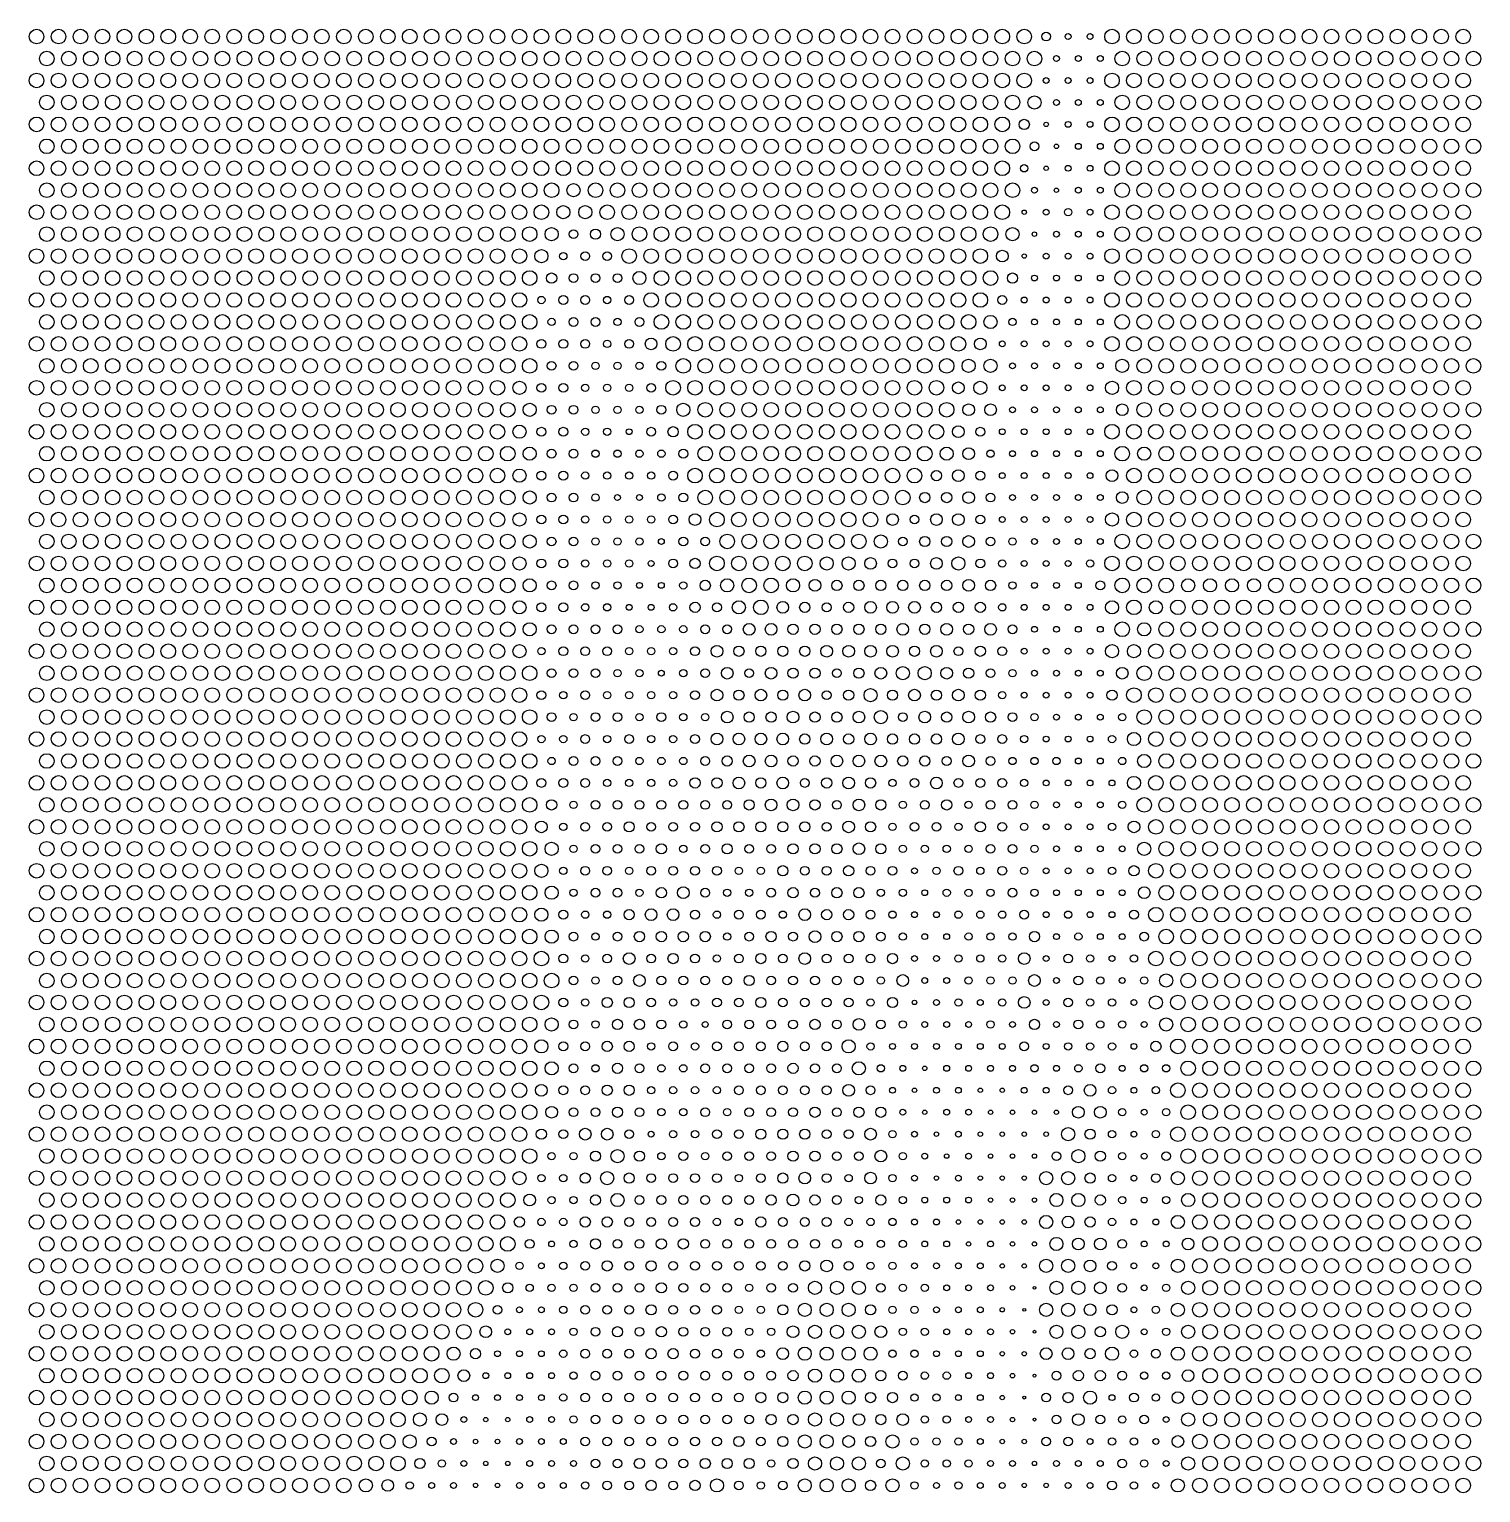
# Model space of a CAD drawing. Header units: metres. Extents: x -5 to 987, y -1985 to 5.
# Drawn here: x -5 to 987, y -995 to 5 of the extents above; entities that cross this region are included whole.
import ezdxf

# ---------------------------------------------------------------- set-up
doc = ezdxf.new("R2010")
doc.units = ezdxf.units.M
for name, color, linetype in [('HOLE_10', 166, 'Continuous'), ('HOLE_2', 21, 'Continuous'), ('HOLE_3', 252, 'Continuous'), ('HOLE_4', 64, 'Continuous'), ('HOLE_5', 27, 'Continuous'), ('HOLE_6', 72, 'Continuous'), ('HOLE_7', 156, 'Continuous'), ('HOLE_8', 198, 'Continuous'), ('HOLE_9', 198, 'Continuous')]:
    doc.layers.add(name, color=color, linetype=linetype)

msp = doc.modelspace()

# ---------------------------------------------------------------- linework, layer by layer
at = {"layer": 'HOLE_10'}
for centre in [(0, 0), (15, 0), (30, 0), (45, 0), (60, 0), (75, 0), (90, 0), (105, 0), (120, 0), (135, 0), (150, 0), (165, 0), (180, 0), (195, 0), (210, 0), (225, 0), (240, 0), (255, 0), (270, 0), (285, 0), (300, 0), (315, 0), (330, 0), (345, 0), (360, 0), (375, 0), (390, 0), (405, 0), (420, 0), (435, 0), (450, 0), (465, 0), (480, 0), (495, 0), (510, 0), (525, 0), (540, 0), (555, 0), (570, 0), (585, 0), (600, 0), (615, 0), (630, 0), (645, 0), (660, 0), (675, 0), (735, 0), (750, 0), (765, 0), (780, 0), (795, 0), (810, 0), (825, 0), (840, 0), (855, 0), (870, 0), (885, 0), (900, 0), (915, 0), (930, 0), (945, 0), (960, 0), (975, 0), (7, -15), (22, -15), (37, -15), (52, -15), (67, -15), (82, -15), (97, -15), (112, -15), (127, -15), (142, -15), (157, -15), (172, -15), (187, -15), (202, -15), (217, -15), (232, -15), (247, -15), (262, -15), (277, -15), (292, -15), (307, -15), (322, -15), (337, -15), (352, -15), (367, -15), (382, -15), (397, -15), (412, -15), (427, -15), (442, -15), (457, -15), (472, -15), (487, -15), (502, -15), (517, -15), (532, -15), (547, -15), (562, -15), (577, -15), (592, -15), (607, -15), (622, -15), (637, -15), (652, -15), (667, -15), (682, -15), (742, -15), (757, -15), (772, -15), (787, -15), (802, -15), (817, -15), (832, -15), (847, -15), (862, -15), (877, -15), (892, -15), (907, -15), (922, -15), (937, -15), (952, -15), (967, -15), (982, -15), (0, -30), (15, -30), (30, -30), (45, -30), (60, -30), (75, -30), (90, -30), (105, -30), (120, -30), (135, -30), (150, -30), (165, -30), (180, -30), (195, -30), (210, -30), (225, -30), (240, -30), (255, -30), (270, -30), (285, -30), (300, -30), (315, -30), (330, -30), (345, -30), (360, -30), (375, -30), (390, -30), (405, -30), (420, -30), (435, -30), (450, -30), (465, -30), (480, -30), (495, -30), (510, -30), (525, -30), (540, -30), (555, -30), (570, -30), (585, -30), (600, -30), (615, -30), (630, -30), (645, -30), (660, -30), (675, -30), (735, -30), (750, -30), (765, -30), (780, -30), (795, -30), (810, -30), (825, -30), (840, -30), (855, -30), (870, -30), (885, -30), (900, -30), (915, -30), (930, -30), (945, -30), (960, -30), (975, -30), (7, -45), (22, -45), (37, -45), (52, -45), (67, -45), (82, -45), (97, -45), (112, -45), (127, -45), (142, -45), (157, -45), (172, -45), (187, -45), (202, -45), (217, -45), (232, -45), (247, -45), (262, -45), (277, -45), (292, -45), (307, -45), (322, -45), (337, -45), (352, -45), (367, -45), (382, -45), (397, -45), (412, -45), (427, -45), (442, -45), (457, -45), (472, -45), (487, -45), (502, -45), (517, -45), (532, -45), (547, -45), (562, -45), (577, -45), (592, -45), (607, -45), (622, -45), (637, -45), (652, -45), (667, -45), (742, -45), (757, -45), (772, -45), (787, -45), (802, -45), (817, -45), (832, -45), (847, -45), (862, -45), (877, -45), (892, -45), (907, -45), (922, -45), (937, -45), (952, -45), (967, -45), (982, -45), (0, -60), (15, -60), (30, -60), (45, -60), (60, -60), (75, -60), (90, -60), (105, -60), (120, -60), (135, -60), (150, -60), (165, -60), (180, -60), (195, -60), (210, -60), (225, -60), (240, -60), (255, -60), (270, -60), (285, -60), (300, -60), (315, -60), (330, -60), (345, -60), (360, -60), (375, -60), (390, -60), (405, -60), (420, -60), (435, -60), (450, -60), (465, -60), (480, -60), (495, -60), (510, -60), (525, -60), (540, -60), (555, -60), (570, -60), (585, -60), (600, -60), (615, -60), (630, -60), (645, -60), (660, -60), (735, -60), (750, -60), (765, -60), (780, -60), (795, -60), (810, -60), (825, -60), (840, -60), (855, -60), (870, -60), (885, -60), (900, -60), (915, -60), (930, -60), (945, -60), (960, -60), (975, -60), (7, -75), (22, -75), (37, -75), (52, -75), (67, -75), (82, -75), (97, -75), (112, -75), (127, -75), (142, -75), (157, -75), (172, -75), (187, -75), (202, -75), (217, -75), (232, -75), (247, -75), (262, -75), (277, -75), (292, -75), (307, -75), (322, -75), (337, -75), (352, -75), (367, -75), (382, -75), (397, -75), (412, -75), (427, -75), (442, -75), (457, -75), (472, -75), (487, -75), (502, -75), (517, -75), (532, -75), (547, -75), (562, -75), (577, -75), (592, -75), (607, -75), (622, -75), (637, -75), (652, -75), (667, -75), (742, -75), (757, -75), (772, -75), (787, -75), (802, -75), (817, -75), (832, -75), (847, -75), (862, -75), (877, -75), (892, -75), (907, -75), (922, -75), (937, -75), (952, -75), (967, -75), (982, -75), (0, -90), (15, -90), (30, -90), (45, -90), (60, -90), (75, -90), (90, -90), (105, -90), (120, -90), (135, -90), (150, -90), (165, -90), (180, -90), (195, -90), (210, -90), (225, -90), (240, -90), (255, -90), (270, -90), (285, -90), (300, -90), (315, -90), (330, -90), (345, -90), (360, -90), (375, -90), (390, -90), (405, -90), (420, -90), (435, -90), (450, -90), (465, -90), (480, -90), (495, -90), (510, -90), (525, -90), (540, -90), (555, -90), (570, -90), (585, -90), (600, -90), (615, -90), (630, -90), (645, -90), (660, -90), (735, -90), (750, -90), (765, -90), (780, -90), (795, -90), (810, -90), (825, -90), (840, -90), (855, -90), (870, -90), (885, -90), (900, -90), (915, -90), (930, -90), (945, -90), (960, -90), (975, -90), (7, -105), (22, -105), (37, -105), (52, -105), (67, -105), (82, -105), (97, -105), (112, -105), (127, -105), (142, -105), (157, -105), (172, -105), (187, -105), (202, -105), (217, -105), (232, -105), (247, -105), (262, -105), (277, -105), (292, -105), (307, -105), (322, -105), (337, -105), (352, -105), (382, -105), (397, -105), (412, -105), (427, -105), (442, -105), (457, -105), (472, -105), (487, -105), (502, -105), (517, -105), (532, -105), (547, -105), (562, -105), (577, -105), (592, -105), (607, -105), (622, -105), (637, -105), (652, -105), (667, -105), (742, -105), (757, -105), (772, -105), (787, -105), (802, -105), (817, -105), (832, -105), (847, -105), (862, -105), (877, -105), (892, -105), (907, -105), (922, -105), (937, -105), (952, -105), (967, -105), (982, -105), (0, -120), (15, -120), (30, -120), (45, -120), (60, -120), (75, -120), (90, -120), (105, -120), (120, -120), (135, -120), (150, -120), (165, -120), (180, -120), (195, -120), (210, -120), (225, -120), (240, -120), (255, -120), (270, -120), (285, -120), (300, -120), (315, -120), (330, -120), (345, -120), (390, -120), (405, -120), (420, -120), (435, -120), (450, -120), (465, -120), (480, -120), (495, -120), (510, -120), (525, -120), (540, -120), (555, -120), (570, -120), (585, -120), (600, -120), (615, -120), (630, -120), (645, -120), (660, -120), (735, -120), (750, -120), (765, -120), (780, -120), (795, -120), (810, -120), (825, -120), (840, -120), (855, -120), (870, -120), (885, -120), (900, -120), (915, -120), (930, -120), (945, -120), (960, -120), (975, -120), (7, -135), (22, -135), (37, -135), (52, -135), (67, -135), (82, -135), (97, -135), (112, -135), (127, -135), (142, -135), (157, -135), (172, -135), (187, -135), (202, -135), (217, -135), (232, -135), (247, -135), (262, -135), (277, -135), (292, -135), (307, -135), (322, -135), (337, -135), (412, -135), (427, -135), (442, -135), (457, -135), (472, -135), (487, -135), (502, -135), (517, -135), (532, -135), (547, -135), (562, -135), (577, -135), (592, -135), (607, -135), (622, -135), (637, -135), (652, -135), (742, -135), (757, -135), (772, -135), (787, -135), (802, -135), (817, -135), (832, -135), (847, -135), (862, -135), (877, -135), (892, -135), (907, -135), (922, -135), (937, -135), (952, -135), (967, -135), (982, -135), (0, -150), (15, -150), (30, -150), (45, -150), (60, -150), (75, -150), (90, -150), (105, -150), (120, -150), (135, -150), (150, -150), (165, -150), (180, -150), (195, -150), (210, -150), (225, -150), (240, -150), (255, -150), (270, -150), (285, -150), (300, -150), (315, -150), (330, -150), (405, -150), (420, -150), (435, -150), (450, -150), (465, -150), (480, -150), (495, -150), (510, -150), (525, -150), (540, -150), (555, -150), (570, -150), (585, -150), (600, -150), (615, -150), (630, -150), (645, -150), (735, -150), (750, -150), (765, -150), (780, -150), (795, -150), (810, -150), (825, -150), (840, -150), (855, -150), (870, -150), (885, -150), (900, -150), (915, -150), (930, -150), (945, -150), (960, -150), (975, -150), (7, -165), (22, -165), (37, -165), (52, -165), (67, -165), (82, -165), (97, -165), (112, -165), (127, -165), (142, -165), (157, -165), (172, -165), (187, -165), (202, -165), (217, -165), (232, -165), (247, -165), (262, -165), (277, -165), (292, -165), (307, -165), (322, -165), (337, -165), (427, -165), (442, -165), (457, -165), (472, -165), (487, -165), (502, -165), (517, -165), (532, -165), (547, -165), (562, -165), (577, -165), (592, -165), (607, -165), (622, -165), (637, -165), (652, -165), (742, -165), (757, -165), (772, -165), (787, -165), (802, -165), (817, -165), (832, -165), (847, -165), (862, -165), (877, -165), (892, -165), (907, -165), (922, -165), (937, -165), (952, -165), (967, -165), (982, -165), (0, -180), (15, -180), (30, -180), (45, -180), (60, -180), (75, -180), (90, -180), (105, -180), (120, -180), (135, -180), (150, -180), (165, -180), (180, -180), (195, -180), (210, -180), (225, -180), (240, -180), (255, -180), (270, -180), (285, -180), (300, -180), (315, -180), (330, -180), (420, -180), (435, -180), (450, -180), (465, -180), (480, -180), (495, -180), (510, -180), (525, -180), (540, -180), (555, -180), (570, -180), (585, -180), (600, -180), (615, -180), (630, -180), (645, -180), (735, -180), (750, -180), (765, -180), (780, -180), (795, -180), (810, -180), (825, -180), (840, -180), (855, -180), (870, -180), (885, -180), (900, -180), (915, -180), (930, -180), (945, -180), (960, -180), (975, -180), (7, -195), (22, -195), (37, -195), (52, -195), (67, -195), (82, -195), (97, -195), (112, -195), (127, -195), (142, -195), (157, -195), (172, -195), (187, -195), (202, -195), (217, -195), (232, -195), (247, -195), (262, -195), (277, -195), (292, -195), (307, -195), (322, -195), (337, -195), (427, -195), (442, -195), (457, -195), (472, -195), (487, -195), (502, -195), (517, -195), (532, -195), (547, -195), (562, -195), (577, -195), (592, -195), (607, -195), (622, -195), (637, -195), (742, -195), (757, -195), (772, -195), (787, -195), (802, -195), (817, -195), (832, -195), (847, -195), (862, -195), (877, -195), (892, -195), (907, -195), (922, -195), (937, -195), (952, -195), (967, -195), (982, -195), (0, -210), (15, -210), (30, -210), (45, -210), (60, -210), (75, -210), (90, -210), (105, -210), (120, -210), (135, -210), (150, -210), (165, -210), (180, -210), (195, -210), (210, -210), (225, -210), (240, -210), (255, -210), (270, -210), (285, -210), (300, -210), (315, -210), (330, -210), (435, -210), (450, -210), (465, -210), (480, -210), (495, -210), (510, -210), (525, -210), (540, -210), (555, -210), (570, -210), (585, -210), (600, -210), (615, -210), (630, -210), (735, -210), (750, -210), (765, -210), (780, -210), (795, -210), (810, -210), (825, -210), (840, -210), (855, -210), (870, -210), (885, -210), (900, -210), (915, -210), (930, -210), (945, -210), (960, -210), (975, -210), (7, -225), (22, -225), (37, -225), (52, -225), (67, -225), (82, -225), (97, -225), (112, -225), (127, -225), (142, -225), (157, -225), (172, -225), (187, -225), (202, -225), (217, -225), (232, -225), (247, -225), (262, -225), (277, -225), (292, -225), (307, -225), (322, -225), (337, -225), (442, -225), (457, -225), (472, -225), (487, -225), (502, -225), (517, -225), (532, -225), (547, -225), (562, -225), (577, -225), (592, -225), (607, -225), (622, -225), (757, -225), (772, -225), (787, -225), (802, -225), (817, -225), (832, -225), (847, -225), (862, -225), (877, -225), (892, -225), (907, -225), (922, -225), (937, -225), (952, -225), (967, -225), (982, -225), (0, -240), (15, -240), (30, -240), (45, -240), (60, -240), (75, -240), (90, -240), (105, -240), (120, -240), (135, -240), (150, -240), (165, -240), (180, -240), (195, -240), (210, -240), (225, -240), (240, -240), (255, -240), (270, -240), (285, -240), (300, -240), (315, -240), (435, -240), (450, -240), (465, -240), (480, -240), (495, -240), (510, -240), (525, -240), (540, -240), (555, -240), (570, -240), (585, -240), (600, -240), (615, -240), (750, -240), (765, -240), (795, -240), (810, -240), (825, -240), (840, -240), (855, -240), (870, -240), (885, -240), (900, -240), (915, -240), (930, -240), (945, -240), (960, -240), (975, -240), (7, -255), (22, -255), (37, -255), (52, -255), (67, -255), (82, -255), (97, -255), (112, -255), (127, -255), (142, -255), (157, -255), (172, -255), (187, -255), (202, -255), (217, -255), (232, -255), (247, -255), (262, -255), (277, -255), (292, -255), (307, -255), (322, -255), (457, -255), (472, -255), (487, -255), (502, -255), (517, -255), (532, -255), (547, -255), (562, -255), (577, -255), (592, -255), (607, -255), (622, -255), (757, -255), (787, -255), (802, -255), (817, -255), (832, -255), (847, -255), (862, -255), (877, -255), (892, -255), (907, -255), (922, -255), (937, -255), (952, -255), (967, -255), (982, -255), (0, -270), (15, -270), (30, -270), (45, -270), (60, -270), (75, -270), (90, -270), (105, -270), (120, -270), (135, -270), (150, -270), (165, -270), (180, -270), (195, -270), (210, -270), (225, -270), (240, -270), (255, -270), (270, -270), (285, -270), (300, -270), (315, -270), (450, -270), (465, -270), (480, -270), (495, -270), (510, -270), (525, -270), (540, -270), (555, -270), (570, -270), (585, -270), (600, -270), (615, -270), (735, -270), (750, -270), (765, -270), (780, -270), (795, -270), (810, -270), (825, -270), (840, -270), (855, -270), (870, -270), (885, -270), (900, -270), (915, -270), (930, -270), (945, -270), (960, -270), (975, -270), (7, -285), (22, -285), (37, -285), (52, -285), (67, -285), (82, -285), (97, -285), (112, -285), (127, -285), (142, -285), (157, -285), (172, -285), (187, -285), (202, -285), (217, -285), (232, -285), (247, -285), (262, -285), (277, -285), (292, -285), (307, -285), (322, -285), (457, -285), (472, -285), (487, -285), (502, -285), (517, -285), (532, -285), (547, -285), (562, -285), (577, -285), (592, -285), (607, -285), (742, -285), (772, -285), (787, -285), (802, -285), (817, -285), (832, -285), (847, -285), (862, -285), (877, -285), (892, -285), (907, -285), (922, -285), (937, -285), (952, -285), (967, -285), (982, -285), (0, -300), (15, -300), (30, -300), (45, -300), (60, -300), (75, -300), (90, -300), (105, -300), (120, -300), (135, -300), (150, -300), (165, -300), (180, -300), (195, -300), (210, -300), (225, -300), (240, -300), (255, -300), (270, -300), (285, -300), (300, -300), (315, -300), (450, -300), (465, -300), (480, -300), (495, -300), (510, -300), (525, -300), (540, -300), (555, -300), (570, -300), (585, -300), (600, -300), (750, -300), (765, -300), (780, -300), (795, -300), (810, -300), (825, -300), (840, -300), (855, -300), (870, -300), (885, -300), (900, -300), (915, -300), (930, -300), (945, -300), (960, -300), (975, -300), (7, -315), (22, -315), (37, -315), (52, -315), (67, -315), (82, -315), (97, -315), (112, -315), (127, -315), (142, -315), (157, -315), (172, -315), (187, -315), (202, -315), (217, -315), (232, -315), (247, -315), (262, -315), (277, -315), (292, -315), (307, -315), (322, -315), (457, -315), (472, -315), (487, -315), (502, -315), (517, -315), (532, -315), (547, -315), (562, -315), (577, -315), (592, -315), (757, -315), (772, -315), (787, -315), (802, -315), (817, -315), (832, -315), (847, -315), (862, -315), (877, -315), (892, -315), (907, -315), (922, -315), (937, -315), (952, -315), (967, -315), (982, -315), (0, -330), (15, -330), (30, -330), (45, -330), (60, -330), (75, -330), (90, -330), (105, -330), (120, -330), (135, -330), (150, -330), (165, -330), (180, -330), (195, -330), (210, -330), (225, -330), (240, -330), (255, -330), (270, -330), (285, -330), (300, -330), (315, -330), (465, -330), (480, -330), (495, -330), (510, -330), (525, -330), (540, -330), (555, -330), (570, -330), (750, -330), (765, -330), (780, -330), (795, -330), (810, -330), (825, -330), (840, -330), (855, -330), (870, -330), (885, -330), (900, -330), (915, -330), (930, -330), (945, -330), (960, -330), (975, -330), (7, -345), (22, -345), (37, -345), (52, -345), (67, -345), (82, -345), (97, -345), (112, -345), (127, -345), (142, -345), (157, -345), (172, -345), (187, -345), (202, -345), (217, -345), (232, -345), (247, -345), (262, -345), (277, -345), (292, -345), (307, -345), (322, -345), (472, -345), (487, -345), (502, -345), (517, -345), (532, -345), (547, -345), (562, -345), (742, -345), (757, -345), (772, -345), (787, -345), (802, -345), (817, -345), (832, -345), (847, -345), (862, -345), (877, -345), (892, -345), (907, -345), (922, -345), (937, -345), (952, -345), (967, -345), (982, -345), (0, -360), (15, -360), (30, -360), (45, -360), (60, -360), (75, -360), (90, -360), (105, -360), (120, -360), (135, -360), (150, -360), (165, -360), (180, -360), (195, -360), (210, -360), (225, -360), (240, -360), (255, -360), (270, -360), (285, -360), (300, -360), (315, -360), (465, -360), (480, -360), (495, -360), (510, -360), (525, -360), (735, -360), (750, -360), (765, -360), (780, -360), (795, -360), (810, -360), (825, -360), (840, -360), (855, -360), (870, -360), (885, -360), (900, -360), (915, -360), (930, -360), (945, -360), (960, -360), (975, -360), (7, -375), (22, -375), (37, -375), (52, -375), (67, -375), (82, -375), (97, -375), (112, -375), (127, -375), (142, -375), (157, -375), (172, -375), (187, -375), (202, -375), (217, -375), (232, -375), (247, -375), (262, -375), (277, -375), (292, -375), (307, -375), (322, -375), (487, -375), (502, -375), (742, -375), (757, -375), (772, -375), (847, -375), (862, -375), (877, -375), (892, -375), (907, -375), (922, -375), (937, -375), (952, -375), (967, -375), (982, -375), (0, -390), (15, -390), (30, -390), (45, -390), (60, -390), (75, -390), (90, -390), (105, -390), (120, -390), (135, -390), (150, -390), (165, -390), (180, -390), (195, -390), (210, -390), (225, -390), (240, -390), (255, -390), (270, -390), (285, -390), (300, -390), (315, -390), (495, -390), (750, -390), (780, -390), (795, -390), (810, -390), (825, -390), (840, -390), (855, -390), (870, -390), (885, -390), (900, -390), (915, -390), (930, -390), (945, -390), (960, -390), (975, -390), (7, -405), (22, -405), (37, -405), (52, -405), (67, -405), (82, -405), (97, -405), (112, -405), (127, -405), (142, -405), (157, -405), (172, -405), (187, -405), (202, -405), (217, -405), (232, -405), (247, -405), (262, -405), (277, -405), (292, -405), (307, -405), (322, -405), (742, -405), (772, -405), (787, -405), (802, -405), (817, -405), (832, -405), (847, -405), (862, -405), (877, -405), (892, -405), (907, -405), (922, -405), (937, -405), (952, -405), (967, -405), (982, -405), (0, -420), (15, -420), (30, -420), (45, -420), (60, -420), (75, -420), (90, -420), (105, -420), (120, -420), (135, -420), (150, -420), (165, -420), (180, -420), (195, -420), (210, -420), (225, -420), (240, -420), (255, -420), (270, -420), (285, -420), (300, -420), (315, -420), (765, -420), (780, -420), (795, -420), (810, -420), (825, -420), (840, -420), (855, -420), (870, -420), (885, -420), (900, -420), (915, -420), (930, -420), (945, -420), (960, -420), (975, -420), (7, -435), (22, -435), (37, -435), (52, -435), (67, -435), (82, -435), (97, -435), (112, -435), (127, -435), (142, -435), (157, -435), (172, -435), (187, -435), (202, -435), (217, -435), (232, -435), (247, -435), (262, -435), (277, -435), (292, -435), (307, -435), (322, -435), (337, -435), (757, -435), (772, -435), (787, -435), (802, -435), (817, -435), (832, -435), (847, -435), (862, -435), (877, -435), (892, -435), (907, -435), (922, -435), (937, -435), (952, -435), (967, -435), (982, -435), (0, -450), (15, -450), (30, -450), (45, -450), (60, -450), (75, -450), (90, -450), (105, -450), (120, -450), (135, -450), (150, -450), (165, -450), (180, -450), (195, -450), (210, -450), (225, -450), (240, -450), (255, -450), (270, -450), (285, -450), (300, -450), (315, -450), (330, -450), (750, -450), (765, -450), (780, -450), (795, -450), (810, -450), (825, -450), (840, -450), (855, -450), (870, -450), (885, -450), (900, -450), (915, -450), (930, -450), (945, -450), (960, -450), (975, -450), (7, -465), (22, -465), (37, -465), (52, -465), (67, -465), (82, -465), (97, -465), (112, -465), (127, -465), (142, -465), (157, -465), (172, -465), (187, -465), (202, -465), (217, -465), (232, -465), (247, -465), (262, -465), (277, -465), (292, -465), (307, -465), (322, -465), (337, -465), (757, -465), (772, -465), (787, -465), (802, -465), (817, -465), (832, -465), (847, -465), (862, -465), (877, -465), (892, -465), (907, -465), (922, -465), (937, -465), (952, -465), (967, -465), (982, -465), (0, -480), (15, -480), (30, -480), (45, -480), (60, -480), (75, -480), (90, -480), (105, -480), (120, -480), (135, -480), (150, -480), (165, -480), (180, -480), (195, -480), (210, -480), (225, -480), (240, -480), (255, -480), (270, -480), (285, -480), (300, -480), (315, -480), (330, -480), (765, -480), (780, -480), (795, -480), (810, -480), (825, -480), (840, -480), (855, -480), (870, -480), (885, -480), (900, -480), (915, -480), (930, -480), (945, -480), (960, -480), (975, -480), (7, -495), (22, -495), (37, -495), (52, -495), (67, -495), (82, -495), (97, -495), (112, -495), (127, -495), (142, -495), (157, -495), (172, -495), (187, -495), (202, -495), (217, -495), (232, -495), (247, -495), (262, -495), (277, -495), (292, -495), (307, -495), (322, -495), (337, -495), (772, -495), (787, -495), (802, -495), (817, -495), (832, -495), (847, -495), (862, -495), (877, -495), (892, -495), (907, -495), (922, -495), (937, -495), (952, -495), (967, -495), (982, -495), (0, -510), (15, -510), (30, -510), (45, -510), (60, -510), (75, -510), (90, -510), (105, -510), (120, -510), (135, -510), (150, -510), (165, -510), (180, -510), (195, -510), (210, -510), (225, -510), (240, -510), (255, -510), (270, -510), (285, -510), (300, -510), (315, -510), (330, -510), (765, -510), (780, -510), (795, -510), (810, -510), (825, -510), (840, -510), (855, -510), (870, -510), (885, -510), (900, -510), (915, -510), (930, -510), (945, -510), (960, -510), (975, -510), (7, -525), (22, -525), (37, -525), (52, -525), (67, -525), (82, -525), (97, -525), (112, -525), (127, -525), (142, -525), (157, -525), (172, -525), (187, -525), (202, -525), (217, -525), (232, -525), (247, -525), (262, -525), (277, -525), (292, -525), (307, -525), (322, -525), (337, -525), (757, -525), (772, -525), (787, -525), (802, -525), (817, -525), (832, -525), (847, -525), (862, -525), (877, -525), (892, -525), (907, -525), (922, -525), (937, -525), (952, -525), (967, -525), (982, -525), (0, -540), (15, -540), (30, -540), (45, -540), (60, -540), (75, -540), (90, -540), (105, -540), (120, -540), (135, -540), (150, -540), (165, -540), (180, -540), (195, -540), (210, -540), (225, -540), (240, -540), (255, -540), (270, -540), (285, -540), (300, -540), (315, -540), (330, -540), (765, -540), (780, -540), (795, -540), (810, -540), (825, -540), (840, -540), (855, -540), (870, -540), (885, -540), (900, -540), (915, -540), (930, -540), (945, -540), (960, -540), (975, -540), (7, -555), (22, -555), (37, -555), (52, -555), (67, -555), (82, -555), (97, -555), (112, -555), (127, -555), (142, -555), (157, -555), (172, -555), (187, -555), (202, -555), (217, -555), (232, -555), (247, -555), (262, -555), (277, -555), (292, -555), (307, -555), (322, -555), (337, -555), (772, -555), (787, -555), (802, -555), (817, -555), (832, -555), (847, -555), (862, -555), (877, -555), (892, -555), (907, -555), (922, -555), (937, -555), (952, -555), (967, -555), (982, -555), (0, -570), (15, -570), (30, -570), (45, -570), (60, -570), (75, -570), (90, -570), (105, -570), (120, -570), (135, -570), (150, -570), (165, -570), (180, -570), (195, -570), (210, -570), (225, -570), (240, -570), (255, -570), (270, -570), (285, -570), (300, -570), (315, -570), (330, -570), (765, -570), (780, -570), (795, -570), (810, -570), (825, -570), (840, -570), (855, -570), (870, -570), (885, -570), (900, -570), (915, -570), (930, -570), (945, -570), (960, -570), (975, -570), (7, -585), (22, -585), (37, -585), (52, -585), (67, -585), (82, -585), (97, -585), (112, -585), (127, -585), (142, -585), (157, -585), (172, -585), (187, -585), (202, -585), (217, -585), (232, -585), (247, -585), (262, -585), (277, -585), (292, -585), (307, -585), (322, -585), (337, -585), (772, -585), (787, -585), (802, -585), (817, -585), (832, -585), (847, -585), (862, -585), (877, -585), (892, -585), (907, -585), (922, -585), (937, -585), (952, -585), (967, -585), (982, -585), (0, -600), (15, -600), (30, -600), (45, -600), (60, -600), (75, -600), (90, -600), (105, -600), (120, -600), (135, -600), (150, -600), (165, -600), (180, -600), (195, -600), (210, -600), (225, -600), (240, -600), (255, -600), (270, -600), (285, -600), (300, -600), (315, -600), (330, -600), (765, -600), (780, -600), (795, -600), (810, -600), (825, -600), (840, -600), (855, -600), (870, -600), (885, -600), (900, -600), (915, -600), (930, -600), (945, -600), (960, -600), (975, -600), (7, -615), (22, -615), (37, -615), (52, -615), (67, -615), (82, -615), (97, -615), (112, -615), (127, -615), (142, -615), (157, -615), (172, -615), (187, -615), (202, -615), (217, -615), (232, -615), (247, -615), (262, -615), (277, -615), (292, -615), (307, -615), (322, -615), (337, -615), (772, -615), (787, -615), (802, -615), (817, -615), (832, -615), (847, -615), (862, -615), (877, -615), (892, -615), (907, -615), (922, -615), (937, -615), (952, -615), (967, -615), (982, -615), (0, -630), (15, -630), (30, -630), (45, -630), (60, -630), (75, -630), (90, -630), (105, -630), (120, -630), (135, -630), (150, -630), (165, -630), (180, -630), (195, -630), (210, -630), (225, -630), (240, -630), (255, -630), (270, -630), (285, -630), (300, -630), (315, -630), (330, -630), (345, -630), (765, -630), (780, -630), (795, -630), (810, -630), (825, -630), (840, -630), (855, -630), (870, -630), (885, -630), (900, -630), (915, -630), (930, -630), (945, -630), (960, -630), (975, -630), (7, -645), (22, -645), (37, -645), (52, -645), (67, -645), (82, -645), (97, -645), (112, -645), (127, -645), (142, -645), (157, -645), (172, -645), (187, -645), (202, -645), (217, -645), (232, -645), (247, -645), (262, -645), (277, -645), (292, -645), (307, -645), (322, -645), (337, -645), (352, -645), (787, -645), (802, -645), (817, -645), (832, -645), (847, -645), (862, -645), (877, -645), (892, -645), (907, -645), (922, -645), (937, -645), (952, -645), (967, -645), (982, -645), (0, -660), (15, -660), (30, -660), (45, -660), (60, -660), (75, -660), (90, -660), (105, -660), (120, -660), (135, -660), (150, -660), (165, -660), (180, -660), (195, -660), (210, -660), (225, -660), (240, -660), (255, -660), (270, -660), (285, -660), (300, -660), (315, -660), (330, -660), (345, -660), (780, -660), (795, -660), (810, -660), (825, -660), (840, -660), (855, -660), (870, -660), (885, -660), (900, -660), (915, -660), (930, -660), (945, -660), (960, -660), (975, -660), (7, -675), (22, -675), (37, -675), (52, -675), (67, -675), (82, -675), (97, -675), (112, -675), (127, -675), (142, -675), (157, -675), (172, -675), (187, -675), (202, -675), (217, -675), (232, -675), (247, -675), (262, -675), (277, -675), (292, -675), (307, -675), (322, -675), (337, -675), (787, -675), (802, -675), (817, -675), (832, -675), (847, -675), (862, -675), (877, -675), (892, -675), (907, -675), (922, -675), (937, -675), (952, -675), (967, -675), (982, -675), (0, -690), (15, -690), (30, -690), (45, -690), (60, -690), (75, -690), (90, -690), (105, -690), (120, -690), (135, -690), (150, -690), (165, -690), (180, -690), (195, -690), (210, -690), (225, -690), (240, -690), (255, -690), (270, -690), (285, -690), (300, -690), (315, -690), (330, -690), (780, -690), (795, -690), (810, -690), (825, -690), (840, -690), (855, -690), (870, -690), (885, -690), (900, -690), (915, -690), (930, -690), (945, -690), (960, -690), (975, -690), (7, -705), (22, -705), (37, -705), (52, -705), (67, -705), (82, -705), (97, -705), (112, -705), (127, -705), (142, -705), (157, -705), (172, -705), (187, -705), (202, -705), (217, -705), (232, -705), (247, -705), (262, -705), (277, -705), (292, -705), (307, -705), (322, -705), (337, -705), (787, -705), (802, -705), (817, -705), (832, -705), (847, -705), (862, -705), (877, -705), (892, -705), (907, -705), (922, -705), (937, -705), (952, -705), (967, -705), (982, -705), (0, -720), (15, -720), (30, -720), (45, -720), (60, -720), (75, -720), (90, -720), (105, -720), (120, -720), (135, -720), (150, -720), (165, -720), (180, -720), (195, -720), (210, -720), (225, -720), (240, -720), (255, -720), (270, -720), (285, -720), (300, -720), (315, -720), (330, -720), (780, -720), (795, -720), (810, -720), (825, -720), (840, -720), (855, -720), (870, -720), (885, -720), (900, -720), (915, -720), (930, -720), (945, -720), (960, -720), (975, -720), (7, -735), (22, -735), (37, -735), (52, -735), (67, -735), (82, -735), (97, -735), (112, -735), (127, -735), (142, -735), (157, -735), (172, -735), (187, -735), (202, -735), (217, -735), (232, -735), (247, -735), (262, -735), (277, -735), (292, -735), (307, -735), (322, -735), (337, -735), (787, -735), (802, -735), (817, -735), (832, -735), (847, -735), (862, -735), (877, -735), (892, -735), (907, -735), (922, -735), (937, -735), (952, -735), (967, -735), (982, -735), (0, -750), (15, -750), (30, -750), (45, -750), (60, -750), (75, -750), (90, -750), (105, -750), (120, -750), (135, -750), (150, -750), (165, -750), (180, -750), (195, -750), (210, -750), (225, -750), (240, -750), (255, -750), (270, -750), (285, -750), (300, -750), (315, -750), (330, -750), (780, -750), (795, -750), (810, -750), (825, -750), (840, -750), (855, -750), (870, -750), (885, -750), (900, -750), (915, -750), (930, -750), (945, -750), (960, -750), (975, -750), (7, -765), (22, -765), (37, -765), (52, -765), (67, -765), (82, -765), (97, -765), (112, -765), (127, -765), (142, -765), (157, -765), (172, -765), (187, -765), (202, -765), (217, -765), (232, -765), (247, -765), (262, -765), (277, -765), (292, -765), (307, -765), (322, -765), (337, -765), (787, -765), (802, -765), (817, -765), (832, -765), (847, -765), (862, -765), (877, -765), (892, -765), (907, -765), (922, -765), (937, -765), (952, -765), (967, -765), (982, -765), (0, -780), (15, -780), (30, -780), (45, -780), (60, -780), (75, -780), (90, -780), (105, -780), (120, -780), (135, -780), (150, -780), (165, -780), (180, -780), (195, -780), (210, -780), (225, -780), (240, -780), (255, -780), (270, -780), (285, -780), (300, -780), (315, -780), (795, -780), (810, -780), (825, -780), (840, -780), (855, -780), (870, -780), (885, -780), (900, -780), (915, -780), (930, -780), (945, -780), (960, -780), (975, -780), (7, -795), (22, -795), (37, -795), (52, -795), (67, -795), (82, -795), (97, -795), (112, -795), (127, -795), (142, -795), (157, -795), (172, -795), (187, -795), (202, -795), (217, -795), (232, -795), (247, -795), (262, -795), (277, -795), (292, -795), (307, -795), (322, -795), (802, -795), (817, -795), (832, -795), (847, -795), (862, -795), (877, -795), (892, -795), (907, -795), (922, -795), (937, -795), (952, -795), (967, -795), (982, -795), (0, -810), (15, -810), (30, -810), (45, -810), (60, -810), (75, -810), (90, -810), (105, -810), (120, -810), (135, -810), (150, -810), (165, -810), (180, -810), (195, -810), (210, -810), (225, -810), (240, -810), (255, -810), (270, -810), (285, -810), (300, -810), (315, -810), (795, -810), (810, -810), (825, -810), (840, -810), (855, -810), (870, -810), (885, -810), (900, -810), (915, -810), (930, -810), (945, -810), (960, -810), (975, -810), (7, -825), (22, -825), (37, -825), (52, -825), (67, -825), (82, -825), (97, -825), (112, -825), (127, -825), (142, -825), (157, -825), (172, -825), (187, -825), (202, -825), (217, -825), (232, -825), (247, -825), (262, -825), (277, -825), (292, -825), (307, -825), (322, -825), (802, -825), (817, -825), (832, -825), (847, -825), (862, -825), (877, -825), (892, -825), (907, -825), (922, -825), (937, -825), (952, -825), (967, -825), (982, -825), (0, -840), (15, -840), (30, -840), (45, -840), (60, -840), (75, -840), (90, -840), (105, -840), (120, -840), (135, -840), (150, -840), (165, -840), (180, -840), (195, -840), (210, -840), (225, -840), (240, -840), (255, -840), (270, -840), (285, -840), (300, -840), (795, -840), (810, -840), (825, -840), (840, -840), (855, -840), (870, -840), (885, -840), (900, -840), (915, -840), (930, -840), (945, -840), (960, -840), (975, -840), (7, -855), (22, -855), (37, -855), (52, -855), (67, -855), (82, -855), (97, -855), (112, -855), (127, -855), (142, -855), (157, -855), (172, -855), (187, -855), (202, -855), (217, -855), (232, -855), (247, -855), (262, -855), (277, -855), (292, -855), (307, -855), (802, -855), (817, -855), (832, -855), (847, -855), (862, -855), (877, -855), (892, -855), (907, -855), (922, -855), (937, -855), (952, -855), (967, -855), (982, -855), (0, -870), (15, -870), (30, -870), (45, -870), (60, -870), (75, -870), (90, -870), (105, -870), (120, -870), (135, -870), (150, -870), (165, -870), (180, -870), (195, -870), (210, -870), (225, -870), (240, -870), (255, -870), (270, -870), (285, -870), (300, -870), (795, -870), (810, -870), (825, -870), (840, -870), (855, -870), (870, -870), (885, -870), (900, -870), (915, -870), (930, -870), (945, -870), (960, -870), (975, -870), (7, -885), (22, -885), (37, -885), (52, -885), (67, -885), (82, -885), (97, -885), (112, -885), (127, -885), (142, -885), (157, -885), (172, -885), (187, -885), (202, -885), (217, -885), (232, -885), (247, -885), (262, -885), (277, -885), (292, -885), (802, -885), (817, -885), (832, -885), (847, -885), (862, -885), (877, -885), (892, -885), (907, -885), (922, -885), (937, -885), (952, -885), (967, -885), (982, -885), (0, -900), (15, -900), (30, -900), (45, -900), (60, -900), (75, -900), (90, -900), (105, -900), (120, -900), (135, -900), (150, -900), (165, -900), (180, -900), (195, -900), (210, -900), (225, -900), (240, -900), (255, -900), (270, -900), (795, -900), (810, -900), (825, -900), (840, -900), (855, -900), (870, -900), (885, -900), (900, -900), (915, -900), (930, -900), (945, -900), (960, -900), (975, -900), (7, -915), (22, -915), (37, -915), (52, -915), (67, -915), (82, -915), (97, -915), (112, -915), (127, -915), (142, -915), (157, -915), (172, -915), (187, -915), (202, -915), (217, -915), (232, -915), (247, -915), (262, -915), (277, -915), (802, -915), (817, -915), (832, -915), (847, -915), (862, -915), (877, -915), (892, -915), (907, -915), (922, -915), (937, -915), (952, -915), (967, -915), (982, -915), (0, -930), (15, -930), (30, -930), (45, -930), (60, -930), (75, -930), (90, -930), (105, -930), (120, -930), (135, -930), (150, -930), (165, -930), (180, -930), (195, -930), (210, -930), (225, -930), (240, -930), (255, -930), (795, -930), (810, -930), (825, -930), (840, -930), (855, -930), (870, -930), (885, -930), (900, -930), (915, -930), (930, -930), (945, -930), (960, -930), (975, -930), (7, -945), (22, -945), (37, -945), (52, -945), (67, -945), (82, -945), (97, -945), (112, -945), (127, -945), (142, -945), (157, -945), (172, -945), (187, -945), (202, -945), (217, -945), (232, -945), (247, -945), (817, -945), (832, -945), (847, -945), (862, -945), (877, -945), (892, -945), (907, -945), (922, -945), (937, -945), (952, -945), (967, -945), (982, -945), (0, -960), (15, -960), (30, -960), (45, -960), (60, -960), (75, -960), (90, -960), (105, -960), (120, -960), (135, -960), (150, -960), (165, -960), (180, -960), (195, -960), (210, -960), (225, -960), (240, -960), (795, -960), (810, -960), (825, -960), (840, -960), (855, -960), (870, -960), (885, -960), (900, -960), (915, -960), (930, -960), (945, -960), (960, -960), (975, -960), (7, -975), (22, -975), (37, -975), (52, -975), (67, -975), (82, -975), (97, -975), (112, -975), (127, -975), (142, -975), (157, -975), (172, -975), (187, -975), (202, -975), (217, -975), (232, -975), (247, -975), (802, -975), (817, -975), (832, -975), (847, -975), (862, -975), (877, -975), (892, -975), (907, -975), (922, -975), (937, -975), (952, -975), (967, -975), (982, -975), (0, -990), (15, -990), (30, -990), (45, -990), (60, -990), (75, -990), (90, -990), (105, -990), (120, -990), (135, -990), (150, -990), (165, -990), (180, -990), (195, -990), (210, -990), (795, -990), (810, -990), (825, -990), (840, -990), (855, -990), (870, -990), (885, -990), (900, -990), (915, -990), (930, -990), (945, -990), (960, -990), (975, -990)]:
    msp.add_circle(centre, 5, dxfattribs=at)
at = {"layer": 'HOLE_2'}
for centre in [(682, -855), (675, -870), (682, -885), (682, -915), (675, -930), (682, -945)]:
    msp.add_circle(centre, 1, dxfattribs=at)
at = {"layer": 'HOLE_3'}
for centre in [(690, -60), (697, -75), (690, -90), (697, -105), (675, -120), (682, -135), (675, -150), (600, -660), (607, -705), (600, -720), (645, -720), (660, -720), (607, -735), (652, -735), (667, -735), (682, -735), (697, -735), (615, -750), (645, -750), (660, -750), (675, -750), (690, -750), (622, -765), (652, -765), (667, -765), (682, -765), (615, -780), (645, -780), (660, -780), (675, -780), (652, -795), (667, -795), (682, -795), (630, -810), (645, -810), (660, -810), (675, -810), (637, -825), (667, -825), (682, -825), (660, -840), (675, -840), (667, -855), (660, -870), (667, -885), (660, -900), (675, -900), (667, -915), (660, -930), (307, -945), (322, -945), (667, -945), (300, -960), (315, -960), (660, -960), (675, -960), (307, -975), (322, -975), (682, -975), (300, -990), (315, -990), (675, -990), (690, -990)]:
    msp.add_circle(centre, 1.5, dxfattribs=at)
at = {"layer": 'HOLE_4'}
for centre in [(705, 0), (720, 0), (697, -15), (712, -15), (727, -15), (690, -30), (705, -30), (720, -30), (697, -45), (712, -45), (727, -45), (705, -60), (720, -60), (712, -75), (727, -75), (705, -90), (720, -90), (682, -105), (712, -105), (727, -105), (690, -120), (720, -120), (697, -135), (712, -135), (727, -135), (690, -150), (705, -150), (720, -150), (682, -165), (697, -165), (712, -165), (727, -165), (675, -180), (690, -180), (705, -180), (720, -180), (682, -195), (697, -195), (712, -195), (727, -195), (660, -210), (675, -210), (690, -210), (705, -210), (720, -210), (667, -225), (682, -225), (697, -225), (712, -225), (727, -225), (660, -240), (675, -240), (690, -240), (705, -240), (720, -240), (667, -255), (682, -255), (697, -255), (712, -255), (727, -255), (405, -270), (660, -270), (675, -270), (690, -270), (705, -270), (720, -270), (667, -285), (682, -285), (697, -285), (712, -285), (727, -285), (660, -300), (675, -300), (690, -300), (705, -300), (720, -300), (397, -315), (412, -315), (667, -315), (682, -315), (697, -315), (712, -315), (727, -315), (660, -330), (675, -330), (690, -330), (705, -330), (720, -330), (427, -345), (682, -345), (697, -345), (712, -345), (727, -345), (420, -360), (675, -360), (690, -360), (705, -360), (412, -375), (427, -375), (682, -375), (697, -375), (712, -375), (405, -390), (420, -390), (675, -390), (690, -390), (705, -390), (720, -390), (682, -405), (697, -405), (712, -405), (727, -405), (675, -420), (690, -420), (705, -420), (720, -420), (427, -435), (682, -435), (697, -435), (712, -435), (727, -435), (675, -450), (690, -450), (705, -450), (720, -450), (697, -465), (712, -465), (727, -465), (690, -480), (705, -480), (720, -480), (712, -495), (727, -495), (690, -510), (705, -510), (720, -510), (735, -510), (697, -525), (712, -525), (727, -525), (690, -540), (705, -540), (720, -540), (697, -555), (712, -555), (727, -555), (742, -555), (600, -570), (690, -570), (705, -570), (720, -570), (607, -585), (697, -585), (712, -585), (727, -585), (742, -585), (600, -600), (615, -600), (690, -600), (720, -600), (735, -600), (607, -615), (622, -615), (697, -615), (727, -615), (742, -615), (600, -630), (615, -630), (690, -630), (735, -630), (607, -645), (622, -645), (697, -645), (742, -645), (615, -660), (645, -660), (690, -660), (750, -660), (457, -675), (607, -675), (622, -675), (637, -675), (667, -675), (697, -675), (757, -675), (585, -690), (600, -690), (615, -690), (630, -690), (645, -690), (660, -690), (690, -690), (750, -690), (592, -705), (622, -705), (637, -705), (652, -705), (667, -705), (697, -705), (742, -705), (585, -720), (615, -720), (630, -720), (675, -720), (690, -720), (750, -720), (592, -735), (622, -735), (637, -735), (757, -735), (420, -750), (600, -750), (630, -750), (750, -750), (607, -765), (637, -765), (757, -765), (600, -780), (630, -780), (750, -780), (607, -795), (622, -795), (637, -795), (757, -795), (600, -810), (615, -810), (750, -810), (765, -810), (352, -825), (607, -825), (622, -825), (652, -825), (757, -825), (772, -825), (345, -840), (600, -840), (615, -840), (630, -840), (645, -840), (750, -840), (765, -840), (622, -855), (637, -855), (652, -855), (757, -855), (330, -870), (345, -870), (615, -870), (630, -870), (645, -870), (750, -870), (322, -885), (337, -885), (352, -885), (622, -885), (637, -885), (652, -885), (757, -885), (315, -900), (330, -900), (345, -900), (615, -900), (630, -900), (645, -900), (307, -915), (322, -915), (337, -915), (352, -915), (637, -915), (652, -915), (300, -930), (315, -930), (330, -930), (345, -930), (630, -930), (645, -930), (735, -930), (292, -945), (337, -945), (352, -945), (637, -945), (652, -945), (772, -945), (285, -960), (330, -960), (345, -960), (360, -960), (645, -960), (720, -960), (765, -960), (292, -975), (337, -975), (352, -975), (367, -975), (652, -975), (667, -975), (697, -975), (712, -975), (727, -975), (772, -975), (270, -990), (285, -990), (330, -990), (345, -990), (360, -990), (615, -990), (645, -990), (660, -990), (705, -990), (720, -990), (765, -990)]:
    msp.add_circle(centre, 2, dxfattribs=at)
at = {"layer": 'HOLE_5'}
for centre in [(675, -90), (705, -120), (360, -150), (345, -180), (390, -180), (352, -195), (397, -195), (667, -195), (390, -210), (382, -225), (397, -225), (412, -225), (375, -240), (390, -240), (405, -240), (382, -255), (397, -255), (412, -255), (375, -270), (390, -270), (382, -285), (397, -285), (412, -285), (427, -285), (652, -285), (375, -300), (390, -300), (405, -300), (420, -300), (382, -315), (427, -315), (375, -330), (390, -330), (405, -330), (420, -330), (382, -345), (397, -345), (412, -345), (667, -345), (375, -360), (390, -360), (405, -360), (660, -360), (720, -360), (382, -375), (397, -375), (442, -375), (667, -375), (375, -390), (390, -390), (435, -390), (660, -390), (412, -405), (427, -405), (442, -405), (345, -420), (405, -420), (420, -420), (435, -420), (397, -435), (412, -435), (442, -435), (667, -435), (360, -450), (390, -450), (405, -450), (420, -450), (435, -450), (660, -450), (367, -465), (412, -465), (442, -465), (457, -465), (682, -465), (742, -465), (345, -480), (360, -480), (390, -480), (420, -480), (435, -480), (675, -480), (735, -480), (352, -495), (412, -495), (427, -495), (442, -495), (667, -495), (682, -495), (697, -495), (742, -495), (390, -510), (405, -510), (420, -510), (435, -510), (585, -510), (675, -510), (367, -525), (592, -525), (637, -525), (682, -525), (742, -525), (360, -540), (585, -540), (630, -540), (675, -540), (735, -540), (367, -555), (442, -555), (592, -555), (607, -555), (622, -555), (637, -555), (682, -555), (360, -570), (405, -570), (480, -570), (495, -570), (615, -570), (645, -570), (675, -570), (735, -570), (367, -585), (412, -585), (472, -585), (487, -585), (577, -585), (592, -585), (622, -585), (637, -585), (652, -585), (682, -585), (375, -600), (390, -600), (465, -600), (510, -600), (585, -600), (630, -600), (645, -600), (660, -600), (705, -600), (382, -615), (472, -615), (592, -615), (637, -615), (652, -615), (667, -615), (712, -615), (375, -630), (465, -630), (630, -630), (645, -630), (660, -630), (720, -630), (750, -630), (382, -645), (577, -645), (637, -645), (652, -645), (667, -645), (727, -645), (757, -645), (375, -660), (435, -660), (450, -660), (570, -660), (630, -660), (660, -660), (720, -660), (735, -660), (382, -675), (442, -675), (592, -675), (652, -675), (727, -675), (742, -675), (420, -690), (450, -690), (570, -690), (705, -690), (720, -690), (735, -690), (382, -705), (427, -705), (442, -705), (577, -705), (682, -705), (712, -705), (757, -705), (772, -705), (420, -720), (435, -720), (450, -720), (465, -720), (735, -720), (765, -720), (427, -735), (442, -735), (472, -735), (742, -735), (772, -735), (435, -750), (450, -750), (585, -750), (735, -750), (765, -750), (352, -765), (367, -765), (427, -765), (457, -765), (592, -765), (742, -765), (345, -780), (360, -780), (480, -780), (555, -780), (585, -780), (735, -780), (352, -795), (367, -795), (562, -795), (592, -795), (742, -795), (772, -795), (345, -810), (360, -810), (465, -810), (480, -810), (555, -810), (570, -810), (585, -810), (735, -810), (367, -825), (562, -825), (577, -825), (592, -825), (330, -840), (360, -840), (570, -840), (585, -840), (337, -855), (352, -855), (367, -855), (487, -855), (592, -855), (607, -855), (772, -855), (360, -870), (480, -870), (495, -870), (585, -870), (600, -870), (765, -870), (367, -885), (487, -885), (502, -885), (592, -885), (607, -885), (772, -885), (360, -900), (495, -900), (585, -900), (600, -900), (750, -900), (367, -915), (607, -915), (622, -915), (757, -915), (772, -915), (360, -930), (600, -930), (615, -930), (765, -930), (367, -945), (607, -945), (622, -945), (742, -945), (600, -960), (615, -960), (630, -960), (735, -960), (750, -960), (277, -975), (502, -975), (607, -975), (622, -975), (637, -975), (757, -975), (255, -990), (375, -990), (495, -990), (600, -990), (630, -990), (750, -990)]:
    msp.add_circle(centre, 2.5, dxfattribs=at)
at = {"layer": 'HOLE_6'}
for centre in [(690, 0), (682, -75), (367, -135), (375, -150), (390, -150), (367, -165), (382, -165), (397, -165), (360, -180), (375, -180), (405, -180), (660, -180), (367, -195), (382, -195), (412, -195), (345, -210), (360, -210), (375, -210), (405, -210), (352, -225), (367, -225), (427, -225), (345, -240), (360, -240), (420, -240), (352, -255), (367, -255), (427, -255), (345, -270), (360, -270), (420, -270), (645, -270), (352, -285), (367, -285), (442, -285), (345, -300), (360, -300), (435, -300), (645, -300), (352, -315), (367, -315), (442, -315), (652, -315), (345, -330), (360, -330), (435, -330), (600, -330), (645, -330), (352, -345), (367, -345), (442, -345), (457, -345), (592, -345), (652, -345), (345, -360), (360, -360), (435, -360), (585, -360), (600, -360), (645, -360), (352, -375), (367, -375), (727, -375), (345, -390), (360, -390), (465, -390), (540, -390), (352, -405), (367, -405), (382, -405), (397, -405), (457, -405), (472, -405), (667, -405), (360, -420), (375, -420), (390, -420), (450, -420), (630, -420), (660, -420), (352, -435), (367, -435), (382, -435), (457, -435), (487, -435), (547, -435), (652, -435), (345, -450), (375, -450), (450, -450), (540, -450), (352, -465), (382, -465), (397, -465), (427, -465), (592, -465), (667, -465), (375, -480), (405, -480), (450, -480), (645, -480), (660, -480), (367, -495), (382, -495), (397, -495), (457, -495), (622, -495), (652, -495), (345, -510), (360, -510), (375, -510), (525, -510), (600, -510), (630, -510), (645, -510), (660, -510), (382, -525), (397, -525), (412, -525), (427, -525), (442, -525), (457, -525), (472, -525), (547, -525), (607, -525), (652, -525), (667, -525), (375, -540), (390, -540), (420, -540), (435, -540), (450, -540), (540, -540), (600, -540), (615, -540), (660, -540), (382, -555), (397, -555), (412, -555), (457, -555), (487, -555), (502, -555), (652, -555), (667, -555), (375, -570), (390, -570), (420, -570), (435, -570), (450, -570), (465, -570), (525, -570), (540, -570), (570, -570), (585, -570), (630, -570), (660, -570), (382, -585), (397, -585), (457, -585), (502, -585), (532, -585), (667, -585), (360, -600), (450, -600), (480, -600), (495, -600), (570, -600), (675, -600), (750, -600), (367, -615), (397, -615), (487, -615), (517, -615), (577, -615), (757, -615), (360, -630), (390, -630), (420, -630), (450, -630), (480, -630), (510, -630), (540, -630), (555, -630), (570, -630), (705, -630), (367, -645), (397, -645), (427, -645), (442, -645), (457, -645), (472, -645), (502, -645), (517, -645), (532, -645), (547, -645), (562, -645), (712, -645), (360, -660), (420, -660), (465, -660), (480, -660), (510, -660), (525, -660), (540, -660), (555, -660), (705, -660), (367, -675), (427, -675), (472, -675), (487, -675), (502, -675), (517, -675), (547, -675), (577, -675), (712, -675), (360, -690), (375, -690), (435, -690), (465, -690), (480, -690), (495, -690), (525, -690), (540, -690), (675, -690), (367, -705), (412, -705), (457, -705), (472, -705), (487, -705), (502, -705), (532, -705), (547, -705), (727, -705), (360, -720), (375, -720), (480, -720), (495, -720), (510, -720), (525, -720), (540, -720), (570, -720), (705, -720), (367, -735), (382, -735), (412, -735), (457, -735), (487, -735), (502, -735), (517, -735), (547, -735), (360, -750), (405, -750), (465, -750), (480, -750), (540, -750), (555, -750), (442, -765), (472, -765), (487, -765), (502, -765), (547, -765), (562, -765), (697, -765), (772, -765), (420, -780), (435, -780), (450, -780), (465, -780), (495, -780), (540, -780), (765, -780), (412, -795), (427, -795), (442, -795), (457, -795), (472, -795), (487, -795), (547, -795), (405, -810), (420, -810), (435, -810), (450, -810), (510, -810), (525, -810), (540, -810), (337, -825), (397, -825), (412, -825), (457, -825), (472, -825), (487, -825), (502, -825), (517, -825), (532, -825), (547, -825), (742, -825), (375, -840), (405, -840), (435, -840), (450, -840), (465, -840), (480, -840), (495, -840), (510, -840), (555, -840), (735, -840), (382, -855), (397, -855), (412, -855), (442, -855), (457, -855), (472, -855), (502, -855), (517, -855), (577, -855), (742, -855), (315, -870), (375, -870), (390, -870), (405, -870), (435, -870), (450, -870), (465, -870), (382, -885), (412, -885), (442, -885), (457, -885), (472, -885), (375, -900), (390, -900), (405, -900), (450, -900), (465, -900), (480, -900), (765, -900), (382, -915), (397, -915), (412, -915), (427, -915), (442, -915), (457, -915), (472, -915), (487, -915), (502, -915), (592, -915), (697, -915), (742, -915), (285, -930), (375, -930), (390, -930), (405, -930), (420, -930), (435, -930), (450, -930), (465, -930), (480, -930), (690, -930), (750, -930), (382, -945), (397, -945), (412, -945), (427, -945), (442, -945), (457, -945), (472, -945), (487, -945), (697, -945), (727, -945), (757, -945), (270, -960), (375, -960), (390, -960), (405, -960), (420, -960), (435, -960), (450, -960), (465, -960), (495, -960), (690, -960), (705, -960), (382, -975), (397, -975), (442, -975), (577, -975), (742, -975), (390, -990), (405, -990), (435, -990), (480, -990), (510, -990), (735, -990)]:
    msp.add_circle(centre, 3, dxfattribs=at)
at = {"layer": 'HOLE_7'}
for centre in [(675, -60), (382, -135), (352, -165), (667, -165), (435, -270), (615, -300), (607, -315), (622, -315), (607, -345), (622, -345), (450, -360), (457, -375), (547, -375), (562, -375), (577, -375), (592, -375), (607, -375), (622, -375), (652, -375), (450, -390), (525, -390), (555, -390), (615, -390), (630, -390), (645, -390), (517, -405), (532, -405), (547, -405), (562, -405), (577, -405), (607, -405), (637, -405), (480, -420), (495, -420), (510, -420), (525, -420), (600, -420), (645, -420), (517, -435), (532, -435), (562, -435), (637, -435), (480, -450), (510, -450), (555, -450), (585, -450), (615, -450), (645, -450), (735, -450), (487, -465), (502, -465), (532, -465), (547, -465), (622, -465), (652, -465), (525, -480), (555, -480), (585, -480), (600, -480), (615, -480), (472, -495), (517, -495), (532, -495), (592, -495), (607, -495), (450, -510), (465, -510), (495, -510), (540, -510), (570, -510), (352, -525), (487, -525), (532, -525), (577, -525), (622, -525), (405, -540), (465, -540), (480, -540), (495, -540), (510, -540), (525, -540), (570, -540), (645, -540), (427, -555), (472, -555), (517, -555), (532, -555), (547, -555), (577, -555), (510, -570), (555, -570), (750, -570), (427, -585), (517, -585), (547, -585), (562, -585), (405, -600), (540, -600), (555, -600), (412, -615), (427, -615), (442, -615), (457, -615), (502, -615), (547, -615), (562, -615), (682, -615), (435, -630), (495, -630), (585, -630), (487, -645), (390, -660), (405, -660), (495, -660), (585, -660), (397, -675), (412, -675), (532, -675), (682, -675), (390, -690), (405, -690), (510, -690), (765, -690), (397, -705), (517, -705), (390, -720), (405, -720), (397, -735), (532, -735), (562, -735), (577, -735), (345, -750), (495, -750), (510, -750), (525, -750), (720, -750), (382, -765), (412, -765), (517, -765), (532, -765), (727, -765), (375, -780), (405, -780), (510, -780), (720, -780), (382, -795), (502, -795), (532, -795), (577, -795), (727, -795), (330, -810), (375, -810), (390, -810), (495, -810), (720, -810), (382, -825), (427, -825), (442, -825), (390, -840), (420, -840), (525, -840), (322, -855), (427, -855), (420, -870), (510, -870), (570, -870), (735, -870), (397, -885), (427, -885), (727, -885), (300, -900), (420, -900), (435, -900), (720, -900), (517, -915), (577, -915), (712, -915), (727, -915), (495, -930), (510, -930), (570, -930), (585, -930), (705, -930), (502, -945), (517, -945), (577, -945), (480, -960), (510, -960), (570, -960), (262, -975), (412, -975), (427, -975), (457, -975), (472, -975), (487, -975), (517, -975), (420, -990), (450, -990), (570, -990)]:
    msp.add_circle(centre, 3.5, dxfattribs=at)
at = {"layer": 'HOLE_8'}
for centre in [(660, -150), (420, -210), (645, -210), (630, -240), (637, -255), (652, -255), (742, -255), (630, -270), (637, -285), (630, -300), (735, -300), (637, -315), (742, -315), (450, -330), (585, -330), (615, -330), (630, -330), (637, -345), (570, -360), (615, -360), (532, -375), (637, -375), (510, -390), (570, -390), (585, -390), (600, -390), (487, -405), (502, -405), (592, -405), (622, -405), (652, -405), (465, -420), (540, -420), (555, -420), (570, -420), (585, -420), (615, -420), (472, -435), (502, -435), (577, -435), (622, -435), (742, -435), (465, -450), (495, -450), (525, -450), (600, -450), (630, -450), (472, -465), (517, -465), (562, -465), (607, -465), (637, -465), (465, -480), (480, -480), (495, -480), (510, -480), (540, -480), (570, -480), (630, -480), (487, -495), (502, -495), (547, -495), (562, -495), (577, -495), (637, -495), (480, -510), (510, -510), (555, -510), (615, -510), (502, -525), (517, -525), (562, -525), (345, -540), (555, -540), (750, -540), (562, -555), (442, -585), (757, -585), (420, -600), (435, -600), (525, -600), (532, -615), (405, -630), (525, -630), (675, -630), (412, -645), (592, -645), (682, -645), (675, -660), (562, -675), (345, -720), (555, -720), (720, -720), (352, -735), (712, -735), (727, -735), (375, -750), (390, -750), (570, -750), (577, -765), (525, -780), (570, -780), (337, -795), (517, -795), (705, -810), (712, -825), (727, -825), (787, -825), (540, -840), (720, -840), (727, -855), (720, -870), (307, -885), (517, -885), (577, -885), (510, -900), (690, -900), (705, -900), (292, -915), (787, -915), (780, -930), (277, -945), (562, -945), (592, -945), (712, -945), (555, -960), (780, -960), (240, -990)]:
    msp.add_circle(centre, 4, dxfattribs=at)
at = {"layer": 'HOLE_9'}
for centre in [(682, -45), (367, -105), (360, -120), (375, -120), (352, -135), (397, -135), (667, -135), (345, -150), (412, -165), (652, -195), (637, -225), (652, -225), (742, -225), (330, -240), (645, -240), (735, -240), (780, -240), (337, -255), (442, -255), (772, -255), (330, -270), (337, -285), (622, -285), (757, -285), (330, -300), (337, -315), (330, -330), (735, -330), (337, -345), (577, -345), (330, -360), (540, -360), (555, -360), (630, -360), (337, -375), (472, -375), (517, -375), (787, -375), (802, -375), (817, -375), (832, -375), (330, -390), (480, -390), (735, -390), (765, -390), (337, -405), (757, -405), (330, -420), (735, -420), (750, -420), (592, -435), (607, -435), (570, -450), (577, -465), (750, -480), (757, -495), (750, -510), (352, -555), (757, -555), (345, -570), (352, -585), (345, -600), (352, -615), (772, -645), (765, -660), (352, -675), (772, -675), (345, -690), (555, -690), (352, -705), (562, -705), (705, -750), (397, -765), (712, -765), (330, -780), (390, -780), (690, -780), (705, -780), (780, -780), (397, -795), (697, -795), (712, -795), (787, -795), (690, -810), (780, -810), (697, -825), (315, -840), (690, -840), (705, -840), (780, -840), (532, -855), (547, -855), (562, -855), (697, -855), (712, -855), (787, -855), (525, -870), (540, -870), (555, -870), (690, -870), (705, -870), (780, -870), (532, -885), (547, -885), (562, -885), (697, -885), (712, -885), (742, -885), (787, -885), (285, -900), (525, -900), (540, -900), (555, -900), (570, -900), (735, -900), (780, -900), (532, -915), (547, -915), (562, -915), (270, -930), (525, -930), (540, -930), (555, -930), (720, -930), (262, -945), (532, -945), (547, -945), (787, -945), (802, -945), (255, -960), (525, -960), (540, -960), (585, -960), (532, -975), (547, -975), (562, -975), (592, -975), (787, -975), (225, -990), (465, -990), (525, -990), (540, -990), (555, -990), (585, -990), (780, -990)]:
    msp.add_circle(centre, 4.5, dxfattribs=at)

doc.saveas('drawing.dxf')
